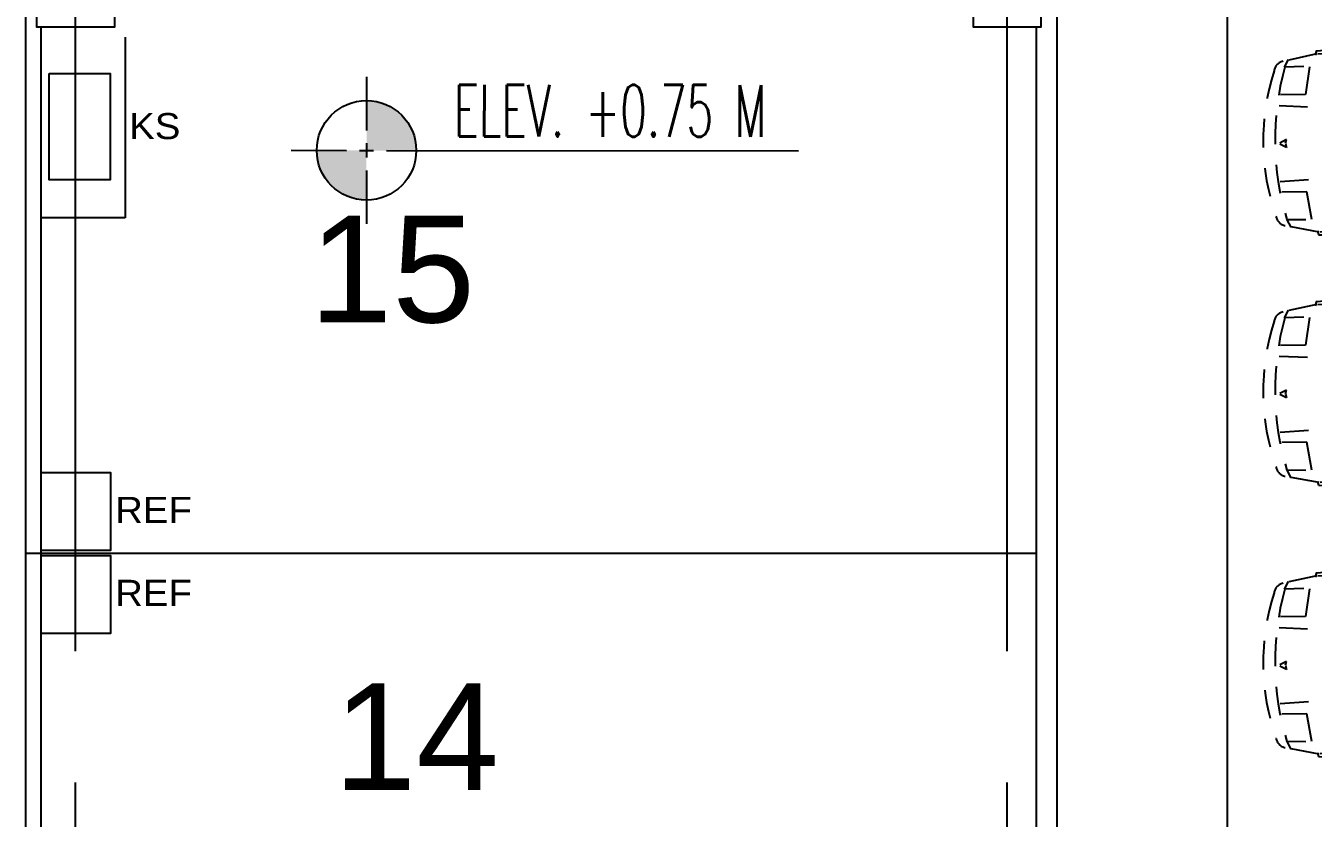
# Model space of a CAD drawing. Header units: millimetres. Extents: x 2148 to 2681, y 758 to 986.
# Drawn here: x 2344.21 to 2350.43, y 956.46 to 960.29 of the extents above; entities that cross this region are included whole.
import ezdxf

# ---------------------------------------------------------------- set-up
doc = ezdxf.new("R2010")
doc.units = ezdxf.units.MM
doc.linetypes.add('CENTER2', pattern=[28.575, 19.05, -3.175, 3.175, -3.175])
doc.linetypes.add('HIDDEN', pattern=[0.375, 0.25, -0.125])
for name, color, linetype in [('cladding', 2, 'Continuous'), ('D', 1, 'Continuous'), ('DR', 7, 'Continuous'), ('HATCH', 8, 'Continuous'), ('Layer1', 5, 'Continuous'), ('p-boarder', 2, 'Continuous'), ('QUOTE', 2, 'Continuous'), ('S_GRID LINES', 252, 'Continuous'), ('TEXT', 6, 'Continuous')]:
    doc.layers.add(name, color=color, linetype=linetype)
doc.styles.add('100', font='SIMPLEX.shx', dxfattribs={"height": 0.25})
doc.styles.add('MMTX$0$ESMX$0$X-OPTA1D', font='x-opta1d')
doc.styles.add('SWISS', font='swissl.ttf')

# ---------------------------------------------------------------- blocks, each defined once
blk = doc.blocks.new('CAR-PL4')
at = {"layer": 'DR', "color": 8, "linetype": 'HIDDEN'}
for p, q in [((-1.084, -0.357), (-1.024, -0.06)), ((-0.972, -0.074), (-1.039, -0.108)), ((-0.991, -1.103), (-0.972, -0.074)), ((-0.73, -0.253), (-0.73, -0.034)), ((-0.637, -0.02), (-0.591, -0.835)), ((-0.34, -0.081), (-0.31, -0.024)), ((-0.307, -0.073), (-0.34, -0.081)), ((-0.303, -0.073), (-0.271, -0.081)), ((-0.271, -0.081), (-0.301, -0.024)), ((0.027, -0.02), (-0.019, -0.835)), ((0.12, -0.253), (0.119, -0.034)), ((0.361, -0.074), (0.428, -0.108)), ((0.381, -1.103), (0.361, -0.074)), ((0.473, -0.357), (0.413, -0.06)), ((-0.973, -0.292), (-0.73, -0.253)), ((0.362, -0.292), (0.12, -0.253)), ((-1.106, -0.352), (-1.073, -0.343)), ((-1.074, -0.615), (-1.084, -0.357)), ((0.495, -0.352), (0.462, -0.343)), ((0.463, -0.615), (0.473, -0.357)), ((-1.127, -1.001), (-1.074, -0.615)), ((0.516, -1.001), (0.463, -0.615)), ((-0.591, -0.835), (-0.295, -0.833)), ((-0.019, -0.835), (-0.316, -0.833)), ((-1.13, -1.385), (-1.127, -1.001)), ((0.519, -1.385), (0.516, -1.001)), ((-1.032, -1.366), (-1.03, -1.221)), ((0.421, -1.366), (0.42, -1.221)), ((-1.032, -1.337), (-0.843, -1.75)), ((0.421, -1.337), (0.232, -1.75)), ((-1.174, -1.393), (-1.024, -1.365)), ((-1.174, -1.485), (-1.174, -1.393)), ((-0.999, -1.426), (-1.174, -1.485)), ((-1.047, -2.715), (-1.033, -1.437)), ((0.388, -1.426), (0.563, -1.485)), ((0.563, -1.393), (0.414, -1.365)), ((0.436, -2.715), (0.422, -1.437)), ((0.563, -1.485), (0.563, -1.393)), ((-1.133, -1.81), (-1.13, -1.47)), ((0.522, -1.81), (0.52, -1.47)), ((-0.843, -1.75), (-0.863, -2.33)), ((0.232, -1.75), (0.252, -2.33)), ((-1.128, -2.637), (-1.133, -1.81)), ((0.517, -2.637), (0.522, -1.81)), ((-0.863, -2.33), (-1.041, -2.697)), ((0.252, -2.33), (0.43, -2.697)), ((-0.98, -3.015), (-0.828, -2.453)), ((-0.828, -2.453), (-0.302, -2.428)), ((0.217, -2.453), (-0.309, -2.428)), ((0.369, -3.015), (0.217, -2.453)), ((-1.094, -2.961), (-1.128, -2.637)), ((-0.618, -2.711), (-0.304, -2.7)), ((0.007, -2.711), (-0.306, -2.7)), ((0.483, -2.961), (0.517, -2.637)), ((-0.98, -3.015), (-1.047, -2.715)), ((-0.616, -3.41), (-0.618, -2.711)), ((0.005, -3.41), (0.007, -2.711)), ((0.369, -3.015), (0.436, -2.715)), ((-1.102, -3.289), (-1.094, -2.961)), ((-0.98, -3.015), (-0.962, -3.514)), ((0.369, -3.015), (0.351, -3.514)), ((0.491, -3.289), (0.483, -2.961)), ((-1.059, -3.702), (-1.102, -3.289)), ((0.448, -3.702), (0.491, -3.289)), ((-1.076, -3.594), (-0.301, -3.614)), ((-1.074, -3.597), (-1.032, -3.514)), ((-1.032, -3.514), (-0.302, -3.514)), ((0.465, -3.594), (-0.31, -3.614)), ((0.421, -3.514), (-0.309, -3.514)), ((0.463, -3.597), (0.421, -3.514)), ((-0.304, -3.733), (-1.059, -3.702)), ((-0.307, -3.733), (0.448, -3.702))]:
    blk.add_line(p, q, dxfattribs=at)
for centre, radius, start, end in [((-0.305, -1.881), 2.004, 71.4744, 108.5256), ((-0.926, -0.08), 0.1, 99.1082, 168.6925), ((-0.305, -2.397), 2.416, 73.9881, 106.0119), ((0.315, -0.08), 0.1, 11.3075, 80.8918), ((4.35, -0.819), 5.477, 175.0805, 181.8902), ((-4.96, -0.819), 5.477, 358.1098, 4.9195), ((-0.772, -1.237), 0.259, 103.928, 176.4903), ((-0.305, -4.704), 3.756, 81.9077, 98.0923), ((0.161, -1.237), 0.259, 3.5097, 76.072), ((-0.305, -2.814), 1.192, 63.3754, 116.6246), ((0.437, -2.887), 1.591, 170.8054, 194.642), ((-1.048, -2.887), 1.591, 345.358, 9.1946)]:
    blk.add_arc(centre, radius, start, end, dxfattribs=at)

msp = doc.modelspace()

# ---------------------------------------------------------------- hatches: boundary and pattern name
at = {"layer": 'Layer1'}
for points in [[(2345.8546275, 959.9258563), (2345.8543725, 959.6855926), (2346.0946362, 959.6853376, 0.414213562)], [(2345.8541175, 959.4453289), (2345.8543548, 959.6861349), (2345.6141088, 959.6858476, 0.414213562)]]:
    msp.add_hatch(color=32, dxfattribs=at).paths.add_polyline_path(points)

# ---------------------------------------------------------------- linework, layer by layer
at = {"layer": 'cladding', "elevation": 0}
for points in [[(2344.2614709, 960.656811), (2344.6364709, 960.656811), (2344.6364709, 960.281811), (2344.2614709, 960.281811)], [(2348.7864709, 960.656811), (2349.1114709, 960.656811), (2349.1114709, 960.281811), (2348.7864709, 960.281811)]]:
    msp.add_lwpolyline(points, close=True, dxfattribs=at)
at = {"layer": 'D', "ltscale": 0.5}
for p, q in [((2344.2089689, 926.8276861, 0), (2344.2085965, 960.656811, 0)), ((2344.2839496, 928.5721843, 0), (2344.2836006, 960.281811, 0)), ((2349.0886629, 957.7387471, 0), (2344.2086286, 957.7387471, 0))]:
    msp.add_line(p, q, dxfattribs=at)
msp.add_lwpolyline([(2344.3218449, 960.0571959), (2344.6166637, 960.0571959), (2344.6166637, 959.5432926), (2344.3218449, 959.5432926)], close=True, dxfattribs=at)
at = {"layer": 'D', "ltscale": 0.5, "elevation": 0}
for points in [[(2344.2836235, 958.130826), (2344.6171309, 958.130826), (2344.6171309, 957.7539653), (2344.2836235, 957.7539653)], [(2344.2836235, 957.730315), (2344.6171309, 957.730315), (2344.6171309, 957.3534543), (2344.2836235, 957.3534543)]]:
    msp.add_lwpolyline(points, close=True, dxfattribs=at)
at = {"layer": 'DR', "ltscale": 10}
for p, q in [((2350.0130311, 926.2276861), (2350.0130311, 961.1316193, 0)), ((2349.1889769, 960.4234355), (2349.1889769, 926.7276861)), ((2349.0886629, 960.281811, 0), (2349.0886629, 926.8276861, 0)), ((2344.688657, 960.2322324, 0), (2344.688657, 959.3598896, 0)), ((2344.688657, 959.3598896, 0), (2344.2836107, 959.3598896))]:
    msp.add_line(p, q, dxfattribs=at)
at = {"layer": 'QUOTE'}
for p, q in [((2345.8539297, 960.0416184), (2345.8542394, 959.782602)), ((2345.8543135, 959.720659), (2345.8543961, 959.6516108)), ((2345.4913154, 959.6865202), (2345.7578877, 959.6862373)), ((2345.8198306, 959.6861715), (2345.8888789, 959.6860983)), ((2345.9508219, 959.6860325), (2347.9409212, 959.6845241)), ((2345.8544701, 959.5896678), (2345.8547799, 959.3306513))]:
    msp.add_line(p, q, dxfattribs=at)
msp.add_circle((2345.8543719, 959.6861349), 0.2402638, dxfattribs=at)
at = {"layer": 'S_GRID LINES', "linetype": 'CENTER2', "ltscale": 0.2}
for p, q in [((2344.4489709, 922.9776771, 0), (2344.4489709, 977.9445051, 0)), ((2348.9489709, 922.9776771, 0), (2348.9489709, 977.7411715, 0)), ((2348.9489709, 922.9776771, 0), (2348.9489709, 977.7411715, 0))]:
    msp.add_line(p, q, dxfattribs=at)

# ---------------------------------------------------------------- block references
at = {"layer": 'HATCH', "color": 8, "xscale": 0.5524092515229585, "yscale": 0.5524092515229585, "zscale": 0.5524092515229585, "rotation": 90.79168786350655}
for p in [(2350.2508343, 959.8877807, 0), (2350.2508343, 958.6776203, 0), (2350.2508343, 957.3670555, 0)]:
    msp.add_blockref('CAR-PL4', p, dxfattribs=at)

# ---------------------------------------------------------------- texts
at = {"color": 2, "style": 'MMTX$0$ESMX$0$X-OPTA1D', "text_generation_flag": 6, "width": 1.1}
for s, p in [('KS', (2344.7082583, 959.7404663)), ('REF', (2344.6403481, 957.8868644, 0)), ('REF', (2344.6403481, 957.4863534, 0))]:
    msp.add_text(s, height=0.126, rotation=180, dxfattribs=at).set_placement(p)
at = {"layer": 'p-boarder', "insert": (2347.0310263, 959.8773344), "char_height": 0.25, "width": 12.613116349, "attachment_point": 5, "rotation": 359.95148746, "style": '100'}
msp.add_mtext('{\\W0.6;ELEV. +0.75 M}', dxfattribs=at)
at = {"layer": 'TEXT', "style": 'SWISS'}
for s, p in [('15', (2345.5789661, 958.8554132)), ('14', (2345.6954045, 956.5972542))]:
    msp.add_text(s, height=0.5148, dxfattribs=at).set_placement(p)

doc.saveas('drawing.dxf')
